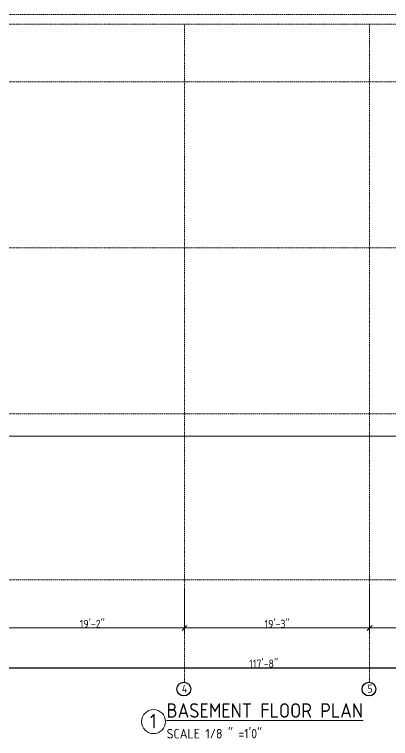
# Model space of a CAD drawing. Extents: x -95606 to 113309, y -42160 to -940.
# Drawn here: x -42120 to -41651, y -23053 to -22150 of the extents above; entities that cross this region are included whole.
import ezdxf

# ---------------------------------------------------------------- set-up
doc = ezdxf.new("R2010")
doc.units = 0
doc.header["$LTSCALE"] = 0.02
doc.header["$MEASUREMENT"] = 0
doc.header["$PDMODE"] = 3
doc.header["$PDSIZE"] = -2
doc.linetypes.add('ACAD_ISO04W100', pattern=[30, 24, -3, 0, -3])
doc.linetypes.add('CENTERX2', pattern=[101.6, 63.5, -12.7, 12.7, -12.7])
doc.layers.get('0').update_dxf_attribs({"linetype": 'CONTINUOUS'})
doc.layers.get('DEFPOINTS').update_dxf_attribs({"linetype": 'CONTINUOUS'})
for name, color, linetype, lineweight in [('DOOR WIN TEXT', 102, 'CONTINUOUS', 25), ('RBH CENTER LINE', 1, 'ACAD_ISO04W100', 13), ('RBH DIMENSIONS', 8, 'CONTINUOUS', 15), ('RBH TEXT', 50, 'CONTINUOUS', 13), ('RBH TEXT FRAME', 90, 'CONTINUOUS', 25), ('RBH TEXT1', 111, 'CONTINUOUS', 0), ('RBH WALL - 0.18', 252, 'CONTINUOUS', 18)]:
    doc.layers.add(name, color=color, linetype=linetype, lineweight=lineweight)
doc.styles.get("Standard").update_dxf_attribs({"font": 'ISOCP'})
doc.dimstyles.new('RBH DIM 01', dxfattribs={"dimtxt": 10, "dimasz": 6, "dimexe": 8, "dimexo": 5, "dimgap": 0.09, "dimtad": 1, "dimdec": 0, "dimzin": 0, "dimdsep": 46, "dimlunit": 4, "dimtxsty": 'Standard', "dimblk": 'OBLIQUE', "dimcen": 0.09, "dimclrd": 4, "dimclre": 1, "dimclrt": 2, "dimadec": 0, "dimazin": 0, "dimtfac": 1, "dimtdec": 0, "dimtofl": 0, "dimtmove": 0, "dimatfit": 3, "dimldrblk": 'OPEN30', "dimfxl": 1, "dimtolj": 1, "dimtzin": 0, "dimlwd": -1, "dimlwe": -1, "dimarcsym": 0})

# ---------------------------------------------------------------- blocks, each defined once
blk = doc.blocks.new('_Oblique')
at = {"color": 0, "linetype": 'ByBlock', "lineweight": -2}
blk.add_line((-0.5, -0.5), (0.5, 0.5), dxfattribs=at)
blk = doc.blocks.new('*D1075')
at = {"layer": 'DEFPOINTS', "color": 0, "lineweight": -2, "ltscale": 0.75, "transparency": 16777216}
for p in [(-42138, -22861.23), (-41908, -22861.23), (-41908, -22915.24)]:
    blk.add_point(p, dxfattribs=at)
at = {"layer": 'RBH DIMENSIONS', "color": 1, "ltscale": 0.75, "transparency": 16777216}
for p, q in [((-42138, -22866.23), (-42138, -22923.24)), ((-41908, -22866.23), (-41908, -22923.24))]:
    blk.add_line(p, q, dxfattribs=at)
at = {"layer": 'RBH DIMENSIONS', "color": 4, "ltscale": 0.75, "transparency": 16777216}
blk.add_line((-42138, -22915.24), (-41908, -22915.24), dxfattribs=at)
at = {"layer": 'RBH DIMENSIONS', "color": 4, "ltscale": 0.75, "transparency": 16777216, "xscale": 6, "yscale": 6, "zscale": 6, "rotation": 180}
blk.add_blockref('_Oblique', (-42138, -22915.24), dxfattribs=at)
at = {"layer": 'RBH DIMENSIONS', "color": 4, "ltscale": 0.75, "transparency": 16777216, "xscale": 6, "yscale": 6, "zscale": 6}
blk.add_blockref('_Oblique', (-41908, -22915.24), dxfattribs=at)
at = {"layer": 'RBH DIMENSIONS', "color": 2, "ltscale": 0.75, "transparency": 16777216, "insert": (-42023, -22910.14), "char_height": 10, "attachment_point": 5}
blk.add_mtext('\\A1;19\'-2"', dxfattribs=at)
blk = doc.blocks.new('_Open30')
at = {"color": 0, "linetype": 'ByBlock', "lineweight": -2}
for p, q in [((-1, 0.27), (0, 0)), ((0, 0), (-1, -0.27)), ((0, 0), (-1, 0))]:
    blk.add_line(p, q, dxfattribs=at)
blk = doc.blocks.new('*D970')
at = {"layer": 'DEFPOINTS', "color": 0, "lineweight": -2, "ltscale": 0.75, "transparency": 16777216}
for p in [(-42515, -22861.23), (-41103.39, -22861.23), (-41103.39, -22964.81)]:
    blk.add_point(p, dxfattribs=at)
at = {"layer": 'DOOR WIN TEXT', "color": 1, "ltscale": 0.75, "transparency": 16777216}
for p, q in [((-42515, -22866.23), (-42515, -22972.81)), ((-41103.39, -22866.23), (-41103.39, -22972.81))]:
    blk.add_line(p, q, dxfattribs=at)
at = {"layer": 'DOOR WIN TEXT', "color": 4, "ltscale": 0.75, "transparency": 16777216}
blk.add_line((-42515, -22964.81), (-41103.39, -22964.81), dxfattribs=at)
at = {"layer": 'DOOR WIN TEXT', "color": 4, "ltscale": 0.75, "transparency": 16777216, "xscale": 6, "yscale": 6, "zscale": 6, "rotation": 180}
blk.add_blockref('_Oblique', (-42515, -22964.81), dxfattribs=at)
at = {"layer": 'DOOR WIN TEXT', "color": 4, "ltscale": 0.75, "transparency": 16777216, "xscale": 6, "yscale": 6, "zscale": 6}
blk.add_blockref('_Oblique', (-41103.39, -22964.81), dxfattribs=at)
at = {"layer": 'DOOR WIN TEXT', "color": 2, "ltscale": 0.75, "transparency": 16777216, "insert": (-41809.19, -22959.72), "char_height": 10, "attachment_point": 5}
blk.add_mtext('\\A1;117\'-8"', dxfattribs=at)
blk = doc.blocks.new('*D981')
at = {"layer": 'DEFPOINTS', "color": 0, "lineweight": -2, "ltscale": 0.75, "transparency": 16777216}
for p in [(-41908, -22861.23), (-41677, -22861.23), (-41677, -22915.24)]:
    blk.add_point(p, dxfattribs=at)
at = {"layer": 'RBH DIMENSIONS', "color": 1, "ltscale": 0.75, "transparency": 16777216}
for p, q in [((-41908, -22866.23), (-41908, -22923.24)), ((-41677, -22866.23), (-41677, -22923.24))]:
    blk.add_line(p, q, dxfattribs=at)
at = {"layer": 'RBH DIMENSIONS', "color": 4, "ltscale": 0.75, "transparency": 16777216}
blk.add_line((-41908, -22915.24), (-41677, -22915.24), dxfattribs=at)
at = {"layer": 'RBH DIMENSIONS', "color": 4, "ltscale": 0.75, "transparency": 16777216, "xscale": 6, "yscale": 6, "zscale": 6, "rotation": 180}
blk.add_blockref('_Oblique', (-41908, -22915.24), dxfattribs=at)
at = {"layer": 'RBH DIMENSIONS', "color": 4, "ltscale": 0.75, "transparency": 16777216, "xscale": 6, "yscale": 6, "zscale": 6}
blk.add_blockref('_Oblique', (-41677, -22915.24), dxfattribs=at)
at = {"layer": 'RBH DIMENSIONS', "color": 2, "ltscale": 0.75, "transparency": 16777216, "insert": (-41792.5, -22910.15), "char_height": 10, "attachment_point": 5}
blk.add_mtext('\\A1;19\'-3"', dxfattribs=at)
blk = doc.blocks.new('*D982')
at = {"layer": 'DEFPOINTS', "color": 0, "lineweight": -2, "ltscale": 0.75, "transparency": 16777216}
for p in [(-41677, -22861.23), (-41448, -22861.23), (-41448, -22915.24)]:
    blk.add_point(p, dxfattribs=at)
at = {"layer": 'RBH DIMENSIONS', "color": 1, "ltscale": 0.75, "transparency": 16777216}
for p, q in [((-41677, -22866.23), (-41677, -22923.24)), ((-41448, -22866.23), (-41448, -22923.24))]:
    blk.add_line(p, q, dxfattribs=at)
at = {"layer": 'RBH DIMENSIONS', "color": 4, "ltscale": 0.75, "transparency": 16777216}
blk.add_line((-41677, -22915.24), (-41448, -22915.24), dxfattribs=at)
at = {"layer": 'RBH DIMENSIONS', "color": 4, "ltscale": 0.75, "transparency": 16777216, "xscale": 6, "yscale": 6, "zscale": 6, "rotation": 180}
blk.add_blockref('_Oblique', (-41677, -22915.24), dxfattribs=at)
at = {"layer": 'RBH DIMENSIONS', "color": 4, "ltscale": 0.75, "transparency": 16777216, "xscale": 6, "yscale": 6, "zscale": 6}
blk.add_blockref('_Oblique', (-41448, -22915.24), dxfattribs=at)
at = {"layer": 'RBH DIMENSIONS', "color": 2, "ltscale": 0.75, "transparency": 16777216, "insert": (-41562.5, -22910.15), "char_height": 10, "attachment_point": 5}
blk.add_mtext('\\A1;19\'-1"', dxfattribs=at)

msp = doc.modelspace()

# ---------------------------------------------------------------- linework, layer by layer
at = {"layer": 'RBH CENTER LINE', "linetype": 'CENTERX2', "ltscale": 0.12}
for p, q in [((-42562.118, -22150.233), (-40815.457, -22150.233)), ((-42573.161, -22162.233), (-40815.457, -22162.233)), ((-41907.996, -22162.233), (-41907.996, -22982.981)), ((-41676.996, -22162.233), (-41676.996, -22982.981)), ((-42573.161, -22234.233), (-40815.457, -22234.233)), ((-42573.161, -22441.233), (-40815.457, -22441.233)), ((-42573.161, -22648.233), (-40815.457, -22648.233)), ((-42573.161, -22855.233), (-40815.457, -22855.233))]:
    msp.add_line(p, q, dxfattribs=at)
at = {"layer": 'RBH TEXT FRAME'}
for centre in [(-41908.825, -22991.519), (-41677.825, -22991.519)]:
    msp.add_circle(centre, 8.578, dxfattribs=at)
at = {"layer": 'RBH TEXT1'}
msp.add_circle((-41946.583, -23032.077), 14.955, dxfattribs=at)
at = {"layer": 'RBH WALL - 0.18', "color": 3, "ltscale": 0.75}
msp.add_line((-42530.501, -22675.977), (-40918.34, -22675.977), dxfattribs=at)

# ---------------------------------------------------------------- texts
at = {"layer": 'RBH TEXT', "char_height": 10, "attachment_point": 1}
for s, insert in [('\\pi9.3262;4', (-41920.487, -22986.022)), ('\\pi9.6191;5', (-41689.487, -22986.022))]:
    msp.add_mtext_dynamic_manual_height_columns(s, width=23.65244, gutter_width=1, heights=[0], dxfattribs=dict(at, insert=insert))
at = {"layer": 'RBH TEXT1', "attachment_point": 1}
for s, width, insert, char_height in [('{\\LBASEMENT FLOOR PLAN}', 441.56619, (-41930.393, -23009.17), 18), ('1', 375.11362, (-41951.041, -23022.451), 18), ('\\A1;SCALE 1/8 " =1\'0"', 232.51435, (-41930.183, -23041.13), 12)]:
    msp.add_mtext_dynamic_manual_height_columns(s, width=width, gutter_width=1, heights=[0], dxfattribs=dict(at, insert=insert, char_height=char_height))

# ---------------------------------------------------------------- dimensions: what is measured, and where the dimension line sits
at = {"layer": 'DOOR WIN TEXT', "ltscale": 0.75}
dim = msp.add_linear_dim(base=(-41103.393, -22964.808), p1=(-42514.996, -22861.233), p2=(-41103.393, -22861.233), dimstyle='RBH DIM 01', dxfattribs=at)
dim.commit()
dim.dimension.update_dxf_attribs({"geometry": '*D970', "text_midpoint": (-41809.194, -22959.718)})
at = {"layer": 'RBH DIMENSIONS', "ltscale": 0.75}
for base, p1, p2, picture, middle in [((-41907.996, -22915.236), (-42137.996, -22861.233), (-41907.996, -22861.233), '*D1075', (-42022.996, -22910.143)), ((-41676.996, -22915.236), (-41907.996, -22861.233), (-41676.996, -22861.233), '*D981', (-41792.496, -22910.146)), ((-41447.996, -22915.236), (-41676.996, -22861.233), (-41447.996, -22861.233), '*D982', (-41562.496, -22910.146))]:
    dim = msp.add_linear_dim(base=base, p1=p1, p2=p2, dimstyle='RBH DIM 01', dxfattribs=at)
    dim.commit()
    dim.dimension.update_dxf_attribs({"geometry": picture, "text_midpoint": middle})

doc.saveas('drawing.dxf')
